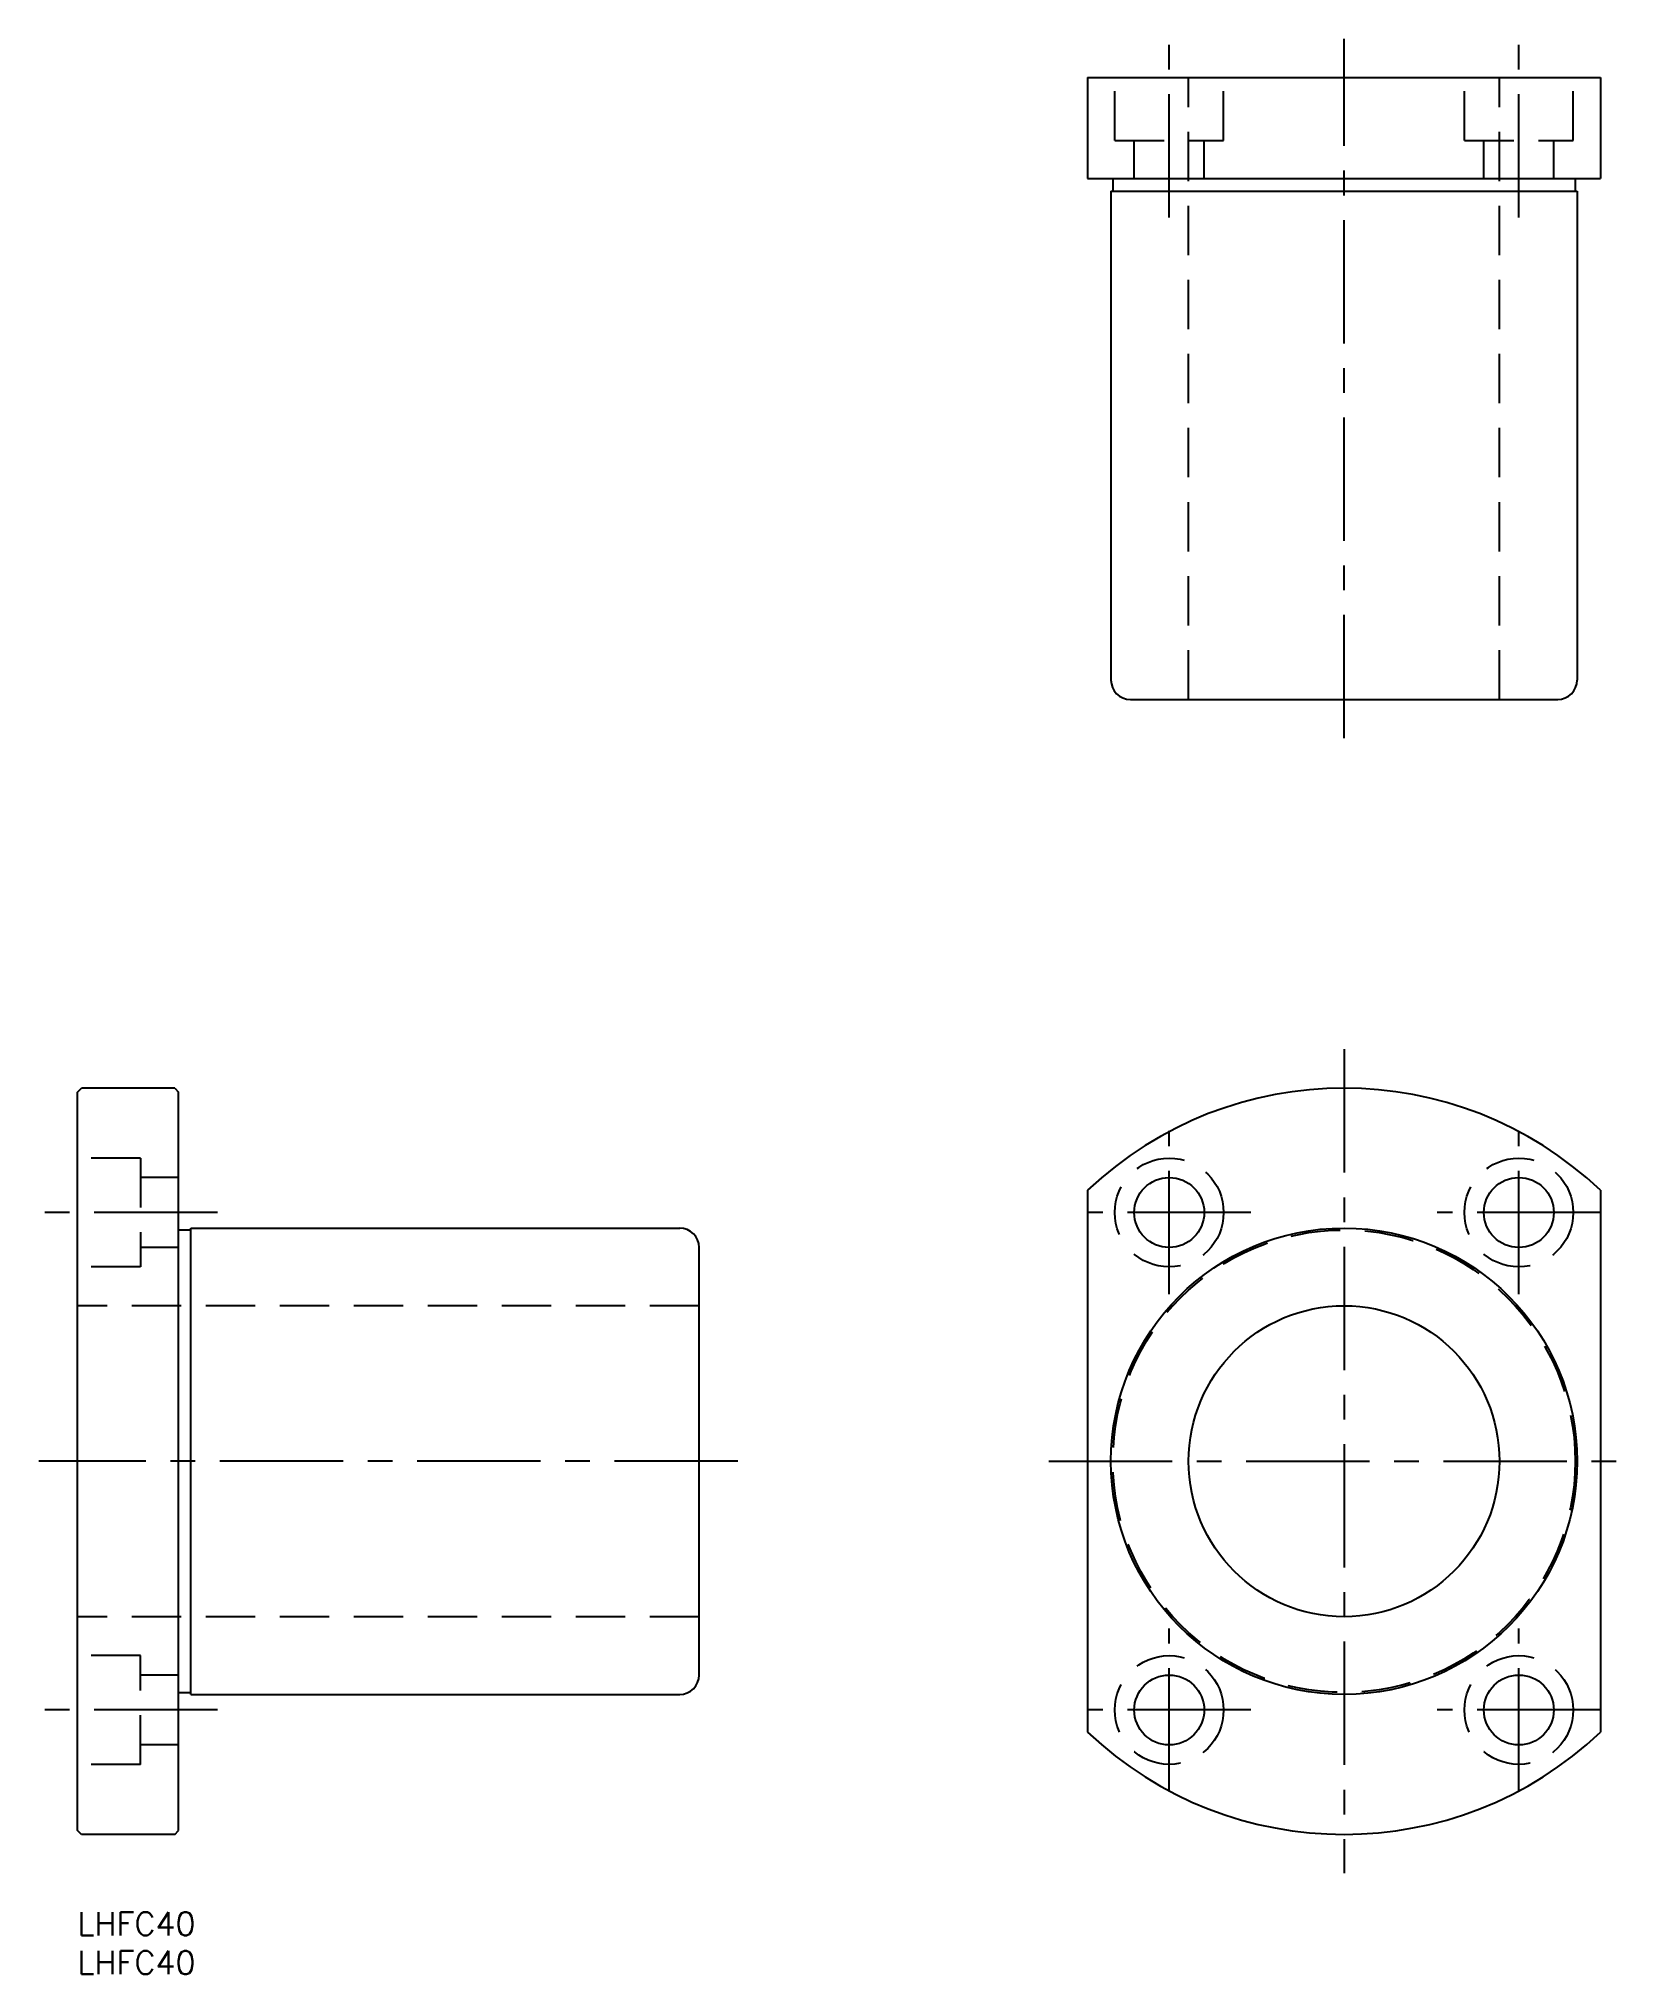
# Model space of a CAD drawing. Extents: x -5 to 201, y -8 to 241.
import ezdxf

# ---------------------------------------------------------------- set-up
doc = ezdxf.new("R2010")
doc.units = 0
doc.header["$LTSCALE"] = 0.5
doc.linetypes.add('CENTER', pattern=[50.8, 31.75, -6.35, 6.35, -6.35])
doc.linetypes.add('DASHED', pattern=[19.05, 12.7, -6.35])
for name, color, linetype in [('MSM_CENTER', 1, 'CENTER'), ('MSM_CONTINUOUS', 7, 'CONTINUOUS'), ('MSM_DASHED', 4, 'DASHED'), ('MSM_PART_NUMBER', 7, 'CONTINUOUS')]:
    doc.layers.add(name, color=color, linetype=linetype)
doc.styles.get("Standard").update_dxf_attribs({"font": 'txt.shx', "height": 3, "bigfont": 'bigfont.shx'})

# ---------------------------------------------------------------- blocks, each defined once
blk = doc.blocks.new('*U11')
at = {"layer": 'MSM_PART_NUMBER'}
blk.add_text('LHFC40', height=3, dxfattribs=at).set_placement((0, -3))
blk = doc.blocks.new('*U12')
at = {"layer": 'MSM_PART_NUMBER'}
blk.add_text('LHFC40', height=3, dxfattribs=at).set_placement((0, -8))

msp = doc.modelspace()

# ---------------------------------------------------------------- linework, layer by layer
at = {"layer": 'MSM_CENTER'}
for p, q in [((140.5, 218), (140.5, 241)), ((163, 151), (163, 241)), ((185.5, 218), (185.5, 241)), ((163, 111), (163, 5)), ((140.5, 79.5), (140.5, 100.5)), ((185.5, 79.5), (185.5, 100.5)), ((18, 90), (-5, 90)), ((151, 90), (130, 90)), ((196, 90), (175, 90)), ((85, 58), (-5, 58)), ((125, 58), (201, 58)), ((140.5, 15.5), (140.5, 36.5)), ((185.5, 15.5), (185.5, 36.5)), ((18, 26), (-5, 26)), ((151, 26), (130, 26)), ((196, 26), (175, 26))]:
    msp.add_line(p, q, dxfattribs=at)
at = {"layer": 'MSM_CONTINUOUS'}
for p, q in [((130, 236), (130, 223)), ((130, 236), (196, 236)), ((196, 236), (196, 223)), ((130, 223), (196, 223)), ((133.25, 223), (133.25, 221.4)), ((192.75, 223), (192.75, 221.4)), ((133, 221.4), (133, 158.5)), ((133, 221.4), (193, 221.4)), ((193, 221.4), (193, 158.5)), ((133, 209.875), (133, 209.875)), ((135.5, 156), (190.5, 156)), ((0, 105.5), (0.5, 106)), ((0, 10.5), (0, 105.5)), ((12.5, 106), (0.5, 106)), ((12.5, 106), (13, 105.5)), ((13, 10.5), (13, 105.5)), ((130, 92.857), (130, 23.143)), ((196, 92.857), (196, 23.143)), ((13, 87.75), (14.6, 87.75)), ((14.6, 88), (77.5, 88)), ((14.6, 28), (14.6, 88)), ((80, 30.5), (80, 85.5)), ((13, 28.25), (14.6, 28.25)), ((14.6, 28), (77.5, 28)), ((26.125, 28), (26.125, 28)), ((0.5, 10), (0, 10.5)), ((12.5, 10), (0.5, 10)), ((12.5, 10), (13, 10.5))]:
    msp.add_line(p, q, dxfattribs=at)
for centre, radius in [((140.5, 90), 4.5), ((185.5, 90), 4.5), ((163, 58), 30), ((163, 58), 20), ((140.5, 26), 4.5), ((185.5, 26), 4.5)]:
    msp.add_circle(centre, radius, dxfattribs=at)
for centre, radius, start, end in [((135.5, 158.5), 2.5, 180, 270), ((190.5, 158.5), 2.5, 270, 0), ((163, 58), 48, 46.56746, 133.43254), ((77.5, 85.5), 2.5, 0, 90), ((77.5, 30.5), 2.5, 270, 0), ((163, 58), 48, 226.56746, 313.43254)]:
    msp.add_arc(centre, radius, start, end, dxfattribs=at)
at = {"layer": 'MSM_DASHED'}
for p, q in [((133.5, 227.9), (133.5, 236)), ((143, 156), (143, 236)), ((147.5, 227.9), (147.5, 236)), ((178.5, 227.9), (178.5, 236)), ((183, 156), (183, 236)), ((192.5, 227.9), (192.5, 236)), ((133.5, 227.9), (147.5, 227.9)), ((136, 223), (136, 227.9)), ((145, 223), (145, 227.9)), ((178.5, 227.9), (192.5, 227.9)), ((181, 223), (181, 227.9)), ((190, 223), (190, 227.9)), ((8.1, 97), (0, 97)), ((8.1, 97), (8.1, 83)), ((13, 94.5), (8.1, 94.5)), ((13, 85.5), (8.1, 85.5)), ((8.1, 83), (0, 83)), ((80, 78), (0, 78)), ((80, 38), (0, 38)), ((8.1, 33), (0, 33)), ((8.1, 19), (8.1, 33)), ((13, 30.5), (8.1, 30.5)), ((13, 21.5), (8.1, 21.5)), ((8.1, 19), (0, 19))]:
    msp.add_line(p, q, dxfattribs=at)
for centre, radius in [((140.5, 90), 7), ((185.5, 90), 7), ((163, 58), 29.75), ((140.5, 26), 7), ((185.5, 26), 7)]:
    msp.add_circle(centre, radius, dxfattribs=at)

# ---------------------------------------------------------------- block references
at = {"layer": 'MSM_CONTINUOUS'}
for name in ['*U11', '*U12']:
    msp.add_blockref(name, (0, 0), dxfattribs=at)

doc.saveas('drawing.dxf')
